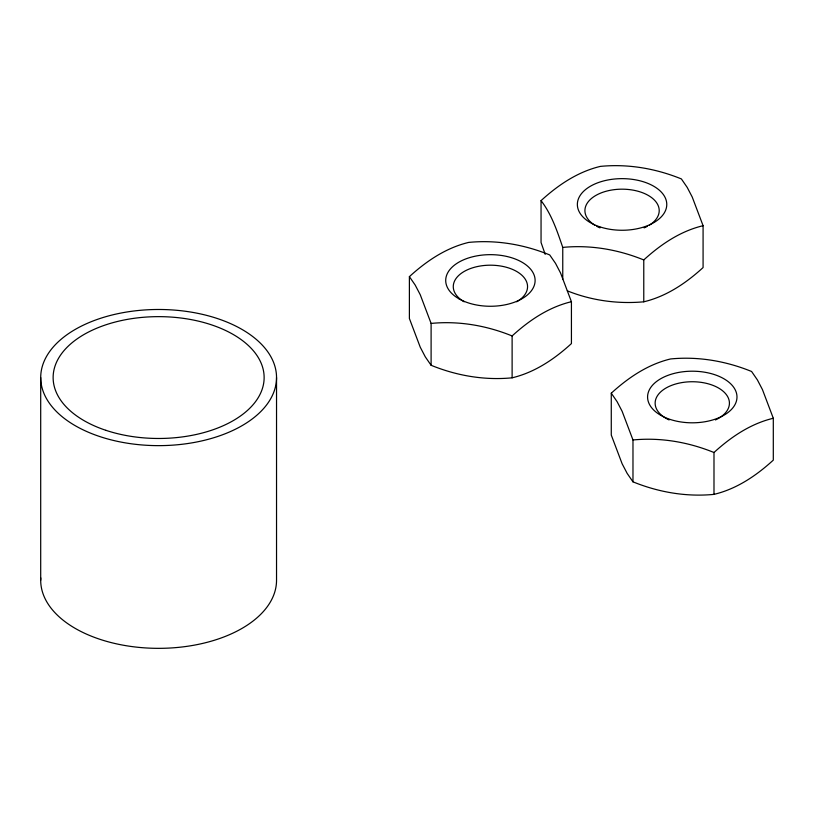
<?xml version="1.0" encoding="UTF-8"?>
<svg xmlns="http://www.w3.org/2000/svg" width="814" height="814" viewBox="0 0 814 814"><rect width="100%" height="100%" fill="white"/><g stroke="black" fill="none" stroke-linecap="round" stroke-linejoin="round"><path stroke-width="1.22" d="M409.391 276.648C426.394 261.111 446.031 247.812 468.701 242.409C496.316 239.703 524.104 244.505 549.715 254.935L555.535 263.38L560.571 273.026L571.428 301.709L571.428 343.579C554.436 359.116 534.798 372.415 512.118 377.818C484.513 380.514 456.725 375.722 431.105 365.283L425.284 356.837L420.248 347.191L409.391 318.508L409.391 276.648L415.211 285.093L420.248 294.739L431.105 323.423L431.105 365.283M545.207 254.375L541.056 242.501L541.056 200.631C558.048 185.093 577.686 171.795 600.356 166.392C627.97 163.695 655.758 168.498 681.379 178.927L687.189 187.373L692.226 197.019L703.082 225.702L703.082 267.562C686.09 283.099 666.452 296.408 643.772 301.811C617.836 304.161 591.524 300.57 567.327 290.842M512.118 377.818L512.118 335.948C529.11 320.411 548.748 307.112 571.428 301.709M643.772 301.811L643.772 259.941C660.775 244.404 680.402 231.105 703.082 225.702M611.273 393.193C628.266 377.655 647.903 364.357 670.573 358.954C698.188 356.257 725.976 361.06 751.597 371.489L757.407 379.935L762.443 389.58L773.3 418.264L773.3 460.124C756.308 475.661 736.67 488.97 713.99 494.373C686.385 497.069 658.597 492.267 632.977 481.837L627.156 473.392L622.12 463.746L611.273 435.063L611.273 393.193L617.083 401.638L622.12 411.284L632.977 439.967L632.977 481.837M713.99 494.373L713.99 452.503C730.992 436.965 750.62 423.667 773.3 418.264M541.056 200.631C551.668 214.418 557.183 231.156 562.759 247.405C590.374 244.709 618.162 249.511 643.772 259.941M431.105 323.423C458.709 320.716 486.497 325.519 512.118 335.948M632.977 439.967C660.581 437.271 688.369 442.073 713.99 452.503M562.759 247.405L562.759 279.121M276.536 377.554A117.918 68.081 0 0 1 99.664 436.518A117.918 68.081 0 0 1 99.664 318.6A117.918 68.081 0 0 1 276.536 377.554L276.536 580.26A117.918 68.081 0 0 1 156.573 648.331A117.918 68.081 0 0 1 40.771 577.899M40.7 377.554L40.7 580.26M669.128 419.943A37.139 21.439 0 0 1 665.058 388.593A37.139 21.439 0 0 1 719.505 388.593A37.139 21.439 0 0 1 715.445 419.943M594.688 225.112A37.139 21.439 0 0 1 596.184 195.238A37.139 21.439 0 0 1 647.944 195.238A37.139 21.439 0 0 1 649.44 225.112M647.334 226.333A37.139 21.439 0 0 1 644.118 227.869M600.02 227.869A37.139 21.439 0 0 1 596.794 226.333M464.153 301.791A37.139 21.439 0 0 1 464.153 271.469A37.139 21.439 0 0 1 516.676 271.469A37.139 21.439 0 0 1 516.676 301.791M105.871 430.311A105.505 60.918 0 0 0 264.133 377.554A105.505 60.918 0 0 0 105.871 324.806A105.505 60.918 0 0 0 105.871 430.311M660.673 415.252A44.699 25.804 0 0 0 735.459 403.683A44.699 25.804 0 0 0 680.718 372.079A44.699 25.804 0 0 0 660.673 415.252M599.715 226.801A44.699 25.804 0 0 0 666.768 204.446A44.699 25.804 0 0 0 599.715 182.102A44.699 25.804 0 0 0 599.715 226.801M458.801 298.707A44.699 25.804 0 0 0 533.587 287.139A44.699 25.804 0 0 0 478.846 255.535A44.699 25.804 0 0 0 458.801 298.707"/></g></svg>
